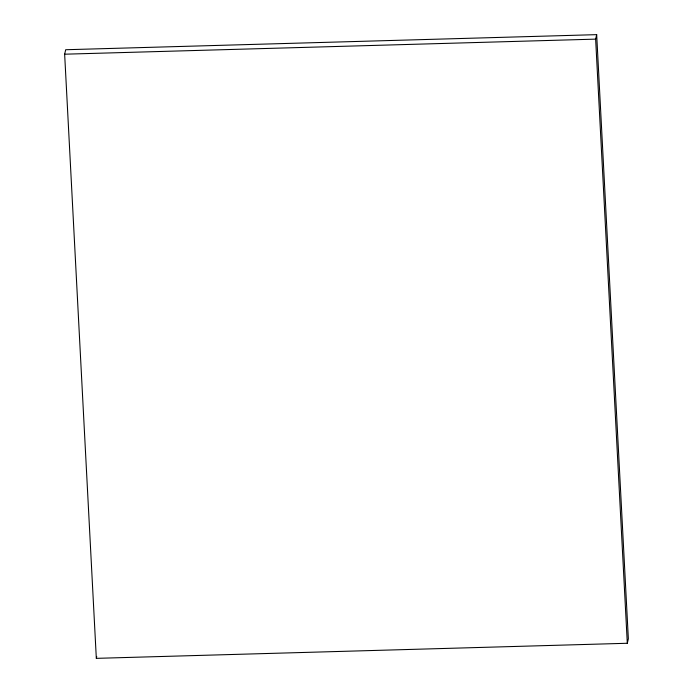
<?xml version="1.0" encoding="UTF-8"?>
<svg xmlns="http://www.w3.org/2000/svg" width="693" height="693" viewBox="0 0 693 693"><rect width="100%" height="100%" fill="white"/><g stroke="black" fill="none" stroke-linecap="round" stroke-linejoin="round"><path stroke-width="1.04" d="M64.648 54.201L65.696 49.731L596.673 34.65L628.352 638.799L627.304 643.269L96.327 658.35L64.648 54.201L595.634 39.129L596.673 34.65M96.327 658.35L96.743 656.557M595.634 39.129L627.304 643.269"/></g></svg>
